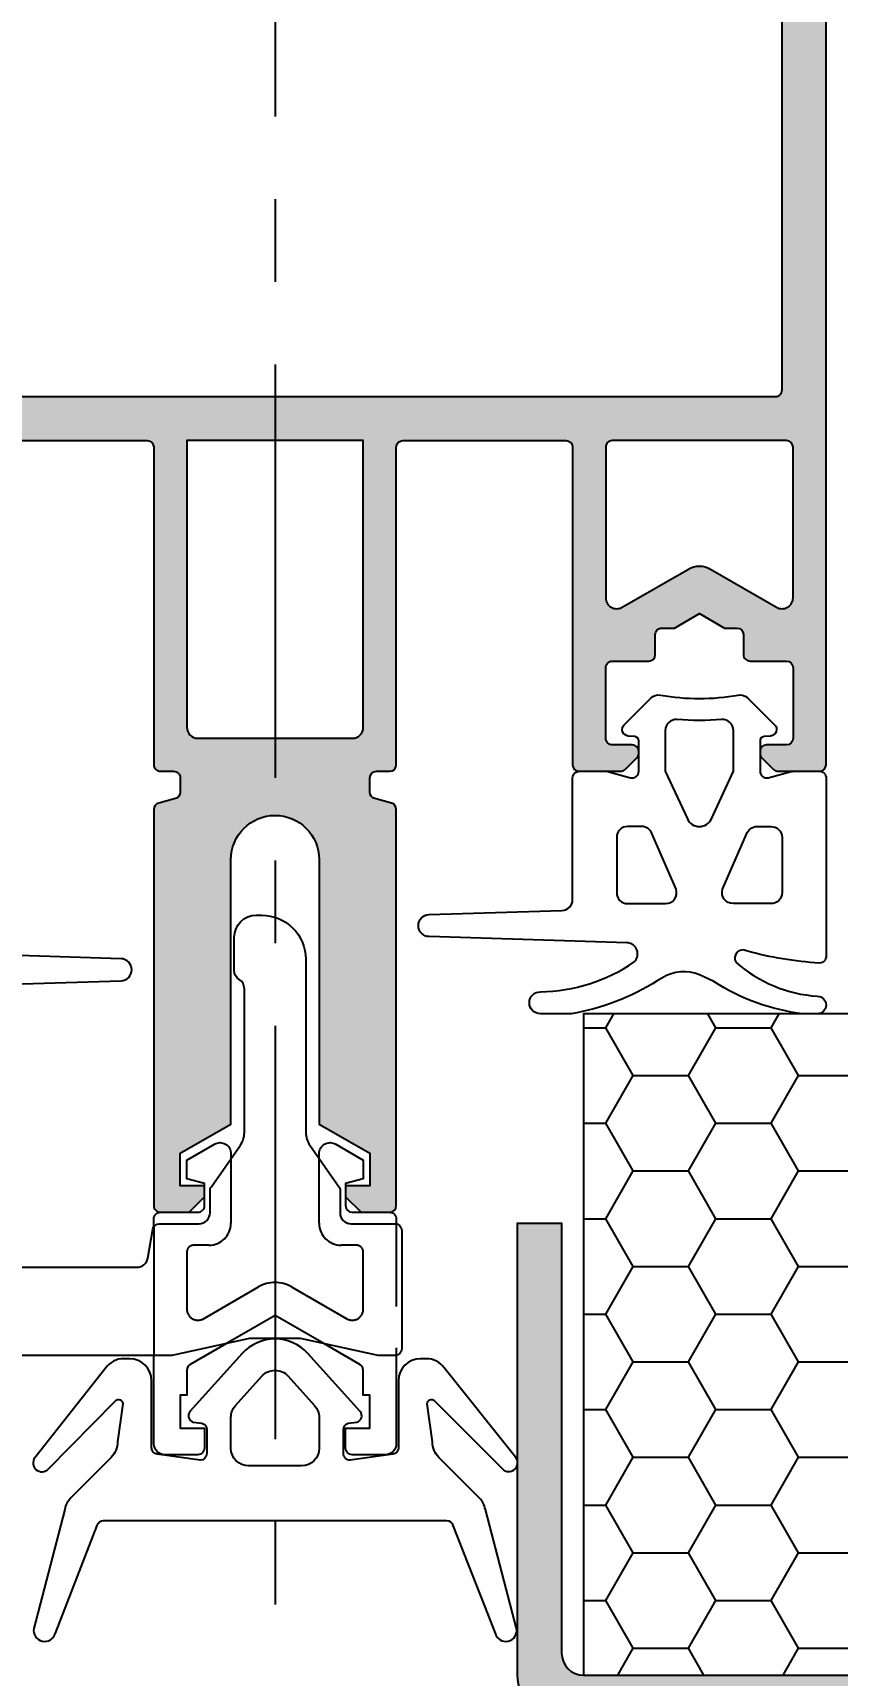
# Model space of a CAD drawing. Extents: x 0 to 1130, y -960 to 577.
# Drawn here: x 302.3 to 320.55, y -136.25 to -99 of the extents above; entities that cross this region are included whole.
import ezdxf

# ---------------------------------------------------------------- set-up
doc = ezdxf.new("R2010")
doc.units = 0
doc.header["$LTSCALE"] = 7.5
doc.header["$MEASUREMENT"] = 0
doc.linetypes.add('CENTER', pattern=[2, 1.25, -0.25, 0.25, -0.25])
doc.linetypes.add('HIDDEN', pattern=[0.375, 0.25, -0.125])
doc.layers.get('0').update_dxf_attribs({"linetype": 'CONTINUOUS'})
doc.layers.get('DEFPOINTS').update_dxf_attribs({"linetype": 'CONTINUOUS'})
for name, color, linetype in [('ACCESSORI', 200, 'CONTINUOUS'), ('ASSI', 1, 'CENTER'), ('FILL', 8, 'CONTINUOUS'), ('FINE', 7, 'CONTINUOUS'), ('GOMMA', 3, 'CONTINUOUS'), ('GROSSA', 4, 'CONTINUOUS'), ('NASC', 7, 'HIDDEN'), ('QUOTE', 254, 'CONTINUOUS')]:
    doc.layers.add(name, color=color, linetype=linetype)
doc.styles.get("Standard").update_dxf_attribs({"font": 'romans.shx'})
doc.dimstyles.new('SCALA_1-2$0', dxfattribs={"dimtxt": 2, "dimasz": 1, "dimexe": 1.5, "dimexo": 1.5, "dimgap": 1, "dimtad": 3, "dimlfac": 2, "dimdsep": 46, "dimtxsty": 'Standard', "dimblk1": 'PUNTO', "dimblk2": 'PUNTO', "dimsah": 1, "dimcen": 0, "dimclrt": 2, "dimaunit": 1, "dimadec": 0, "dimazin": 0, "dimtfac": 0.7, "dimtmove": 0, "dimatfit": 3, "dimldrblk": 'PUNTO', "dimfxl": 1, "dimtolj": 2, "dimarcsym": 0})

# ---------------------------------------------------------------- blocks, each defined once
blk = doc.blocks.new('PUNTO')
blk.add_line((-1, 0), (1, 0))
at = {"const_width": 0.35}
blk.add_lwpolyline([(-0.1750000000000114, 0, 1), (0.1750000000000114, 0, 1)], format="xyb", close=True, dxfattribs=at)
blk = doc.blocks.new('*D79')
at = {"layer": 'DEFPOINTS', "color": 0, "transparency": 16777216}
for p in [(416.2974432438364, -99.37500019412806), (313.2974432438364, -136.2500002707469), (416.2974432438364, -157.2500001941274)]:
    blk.add_point(p, dxfattribs=at)
at = {"layer": 'QUOTE', "color": 0, "lineweight": -2, "transparency": 16777216}
for p, q in [((313.2974432438364, -137.7500002707469), (313.2974432438364, -158.7500001941274)), ((314.2974432438364, -157.2500001941274), (416.2974432438364, -157.2500001941274))]:
    blk.add_line(p, q, dxfattribs=at)
at = {"layer": 'QUOTE', "color": 0, "lineweight": -2, "transparency": 16777216, "rotation": 180}
blk.add_blockref('PUNTO', (313.2974432438364, -157.2500001941274), dxfattribs=at)
at = {"layer": 'QUOTE', "color": 2, "transparency": 16777216, "insert": (365.2974432438364, -155.3500001941274), "char_height": 1.8, "attachment_point": 5}
blk.add_mtext('\\A2;TELAIO ML-60', dxfattribs=at)
blk = doc.blocks.new('_None')
blk = doc.blocks.new('*D80')
at = {"layer": 'DEFPOINTS', "color": 0, "transparency": 16777216}
for p in [(416.2974432438364, -102.3750001941281), (307.7974379462571, -166.2542606269962), (416.2974432438364, -167.2500001941274)]:
    blk.add_point(p, dxfattribs=at)
at = {"layer": 'QUOTE', "color": 0, "lineweight": -2, "transparency": 16777216}
for p, q in [((308.7974379462571, -167.2500001941274), (416.2974432438364, -167.2500001941274)), ((307.7974379462571, -167.7542606269962), (307.7974379462571, -168.7500001941274))]:
    blk.add_line(p, q, dxfattribs=at)
at = {"layer": 'QUOTE', "color": 0, "lineweight": -2, "transparency": 16777216, "rotation": 180}
blk.add_blockref('PUNTO', (307.7974379462571, -167.2500001941274), dxfattribs=at)
at = {"layer": 'QUOTE', "color": 2, "transparency": 16777216, "insert": (362.5474405950467, -165.3500001941274), "char_height": 1.8, "attachment_point": 5}
blk.add_mtext('\\A2;ML', dxfattribs=at)
blk = doc.blocks.new('*D87')
at = {"layer": 'DEFPOINTS', "color": 0, "transparency": 16777216}
for p in [(355.798307553184, -99.25012914015034), (313.2974432438364, -136.2500002707469), (355.798307553184, -147.2499999739426)]:
    blk.add_point(p, dxfattribs=at)
at = {"layer": 'QUOTE', "color": 0, "lineweight": -2, "transparency": 16777216}
for p, q in [((355.798307553184, -100.7501291401503), (355.798307553184, -148.7499999739426)), ((313.2974432438364, -137.7500002707469), (313.2974432438364, -148.7499999739426)), ((314.2974432438364, -147.2499999739426), (354.798307553184, -147.2499999739426))]:
    blk.add_line(p, q, dxfattribs=at)
at = {"layer": 'QUOTE', "color": 0, "lineweight": -2, "transparency": 16777216, "rotation": 180}
blk.add_blockref('PUNTO', (313.2974432438364, -147.2499999739426), dxfattribs=at)
at = {"layer": 'QUOTE', "color": 0, "lineweight": -2, "transparency": 16777216}
blk.add_blockref('PUNTO', (355.798307553184, -147.2499999739426), dxfattribs=at)
at = {"layer": 'QUOTE', "color": 2, "transparency": 16777216, "insert": (334.5478753985102, -145.2499999739426), "char_height": 2, "attachment_point": 5}
blk.add_mtext('\\A2;85', dxfattribs=at)

msp = doc.modelspace()

# ---------------------------------------------------------------- hatches: boundary and pattern name
at = {"layer": 'FILL'}
h = msp.add_hatch(color=256, dxfattribs=at)
edge = h.paths.add_edge_path(flags=16)
edge.add_arc((296.4474432438362, -65.20000027074684), 0.1499999999999773, 89.99999999999457, 180)
edge.add_line((296.2974432438363, -65.20000027074684), (296.2974432438363, -107.1000002707468))
edge.add_arc((296.4474432438362, -107.1000002707469), 0.1499999999999773, 180, 270)
edge.add_line((296.4474432438362, -107.2500002707468), (319.1474432438362, -107.2500002707468))
edge.add_arc((319.1474432438362, -107.1000002707469), 0.1499999999999773, 270, 360)
edge.add_line((319.2974432438361, -107.1000002707469), (319.2974432438363, -65.20000027074695))
edge.add_arc((319.1474432438363, -65.20000027074684), 0.1499999999999773, 0, 90)
edge.add_line((319.1474432438363, -65.05000027074698), (296.4474432438362, -65.05000027074698))
edge = h.paths.add_edge_path()
edge.add_line((300.1474432438363, -115.1500002707469), (299.6974432438362, -115.1500002707468))
edge.add_arc((299.6974432438362, -115.300000270747), 0.1500000000000057, 90.00000000001086, 180.0000000000109)
edge.add_line((299.5474432438363, -115.300000270747), (299.5474432438363, -115.3378682363909))
edge.add_arc((299.6974432438362, -115.3378682363909), 0.1499999999999346, 179.9999999999783, 224.9999999999808)
edge.add_line((299.5913772266582, -115.4439342535688), (299.8535092610142, -115.7060662879247))
edge.add_arc((299.9595752781922, -115.6000002707469), 0.1499999999998967, 224.9999999999847, 269.9999999999891)
edge.add_line((299.9595752781921, -115.7500002707468), (300.8974432438363, -115.7500002707468))
edge.add_arc((300.8974432438363, -115.6000002707469), 0.1499999999999773, 270, 360)
edge.add_line((301.0474432438363, -115.6000002707469), (301.0474432438361, -108.4000002707469))
edge.add_arc((301.1974432438361, -108.4000002707469), 0.1499999999999773, 90, 180, ccw=False)
edge.add_line((301.1974432438361, -108.2500002707468), (304.8974432438363, -108.2500002707468))
edge.add_arc((304.8974432438363, -108.4000002707469), 0.1499999999999773, 0, 90, ccw=False)
edge.add_line((305.0474432438363, -108.4000002707469), (305.0474432438363, -115.6000002707469))
edge.add_arc((305.1974432438362, -115.6000002707469), 0.1499999999999773, 180, 270)
edge.add_line((305.1974432438362, -115.7500002707468), (305.4974432438363, -115.7500002707468))
edge.add_arc((305.4974432438363, -115.9000002707469), 0.1500000000000057, -1.0913936421275139e-11, 89.99999999998909, ccw=False)
edge.add_line((305.6474432438363, -115.9000002707469), (305.6474432438363, -116.2241317070914))
edge.add_arc((305.4974432438363, -116.2241317070914), 0.1500000000000199, -74.99999999999199, 0, ccw=False)
edge.add_line((305.5362661006017, -116.3690205810346), (305.1586203870709, -116.4702104450004))
edge.add_arc((305.1974432438362, -116.6150993189437), 0.1499999999999672, 104.9999999999978, 180)
edge.add_line((305.0474432438363, -116.6150993189437), (305.0474432438363, -125.6000002707469))
edge.add_arc((305.1974432438362, -125.6000002707469), 0.1500000000000057, 179.9999999999891, 269.9999999999891)
edge.add_line((305.1974432438362, -125.7500002707468), (305.8474432438362, -125.7500002707468))
edge.add_line((305.8474432438362, -125.7500002707468), (306.1974432438362, -125.4000002707469))
edge.add_line((306.1974432438362, -125.4000002707469), (306.1974432438362, -125.1500002707469))
edge.add_line((306.1974432438362, -125.1500002707469), (305.6474432438362, -125.1500002707469))
edge.add_line((305.6474432438362, -125.1500002707469), (305.6474432438362, -124.413953080315))
edge.add_line((305.6474432438362, -124.413953080315), (306.7974432438363, -123.7500002707468))
edge.add_line((306.7974432438363, -123.7500002707468), (306.7974432438363, -117.7500002707468))
edge.add_arc((307.7974432438363, -117.7500002707468), 1, 0, 180, ccw=False)
edge.add_line((308.7974432438363, -117.7500002707468), (308.7974432438363, -123.7500002707468))
edge.add_line((308.7974432438363, -123.7500002707468), (309.9474432438362, -124.4139530803149))
edge.add_line((309.9474432438362, -124.413953080315), (309.9474432438362, -125.1500002707469))
edge.add_line((309.9474432438362, -125.1500002707469), (309.3974432438362, -125.1500002707469))
edge.add_line((309.3974432438362, -125.1500002707469), (309.3974432438362, -125.4000002707469))
edge.add_line((309.3974432438362, -125.4000002707469), (309.7474432438362, -125.7500002707468))
edge.add_line((309.7474432438362, -125.7500002707468), (310.3974432438363, -125.7500002707468))
edge.add_arc((310.3974432438363, -125.6000002707468), 0.1499999999999773, 270, 360)
edge.add_line((310.5474432438363, -125.6000002707468), (310.5474432438363, -116.6150993189437))
edge.add_arc((310.3974432438363, -116.6150993189437), 0.1500000000000625, 2.171258662544856e-11, 75.00000000002392)
edge.add_line((310.4362661006015, -116.4702104450005), (310.0586203870708, -116.3690205810349))
edge.add_arc((310.0974432438363, -116.2241317070914), 0.150000000000002, 179.9999999999891, 254.9999999999945, ccw=False)
edge.add_line((309.9474432438362, -116.2241317070914), (309.9474432438362, -116.1500002707469))
edge.add_line((309.9474432438362, -116.1500002707469), (309.9474432438362, -115.9000002707469))
edge.add_arc((310.0974432438363, -115.9000002707469), 0.1500000000000057, 90.00000000001091, 180.0000000000109, ccw=False)
edge.add_line((310.0974432438362, -115.7500002707468), (310.3974432438363, -115.7500002707468))
edge.add_arc((310.3974432438363, -115.6000002707469), 0.1499999999999773, 270.0000000000054, 360)
edge.add_line((310.5474432438363, -115.6000002707469), (310.5474432438363, -108.4000002707469))
edge.add_arc((310.6974432438362, -108.4000002707469), 0.1499999999999773, 90, 180, ccw=False)
edge.add_line((310.6974432438362, -108.2500002707468), (314.3974432438364, -108.2500002707468))
edge.add_arc((314.3974432438364, -108.4000002707469), 0.1499999999999773, 0, 90, ccw=False)
edge.add_line((314.5474432438364, -108.4000002707469), (314.5474432438363, -115.6000002707469))
edge.add_arc((314.6974432438363, -115.6000002707469), 0.1500000000000341, 180.0000000000217, 270.0000000000217)
edge.add_line((314.6974432438363, -115.7500002707468), (315.6353112094804, -115.7500002707468))
edge.add_arc((315.6353112094804, -115.6000002707469), 0.1499999999999204, 270.0000000000109, 315.0000000000077)
edge.add_line((315.7413772266583, -115.7060662879248), (316.0035092610143, -115.443934253569))
edge.add_arc((315.8974432438363, -115.3378682363912), 0.1500000000000072, 315.0000000000422, 360.0000000000434)
edge.add_line((316.0474432438363, -115.3378682363909), (316.0474432438363, -115.300000270747))
edge.add_arc((315.8974432438363, -115.300000270747), 0.1500000000000057, 359.9999999999891, 449.9999999999891)
edge.add_line((315.8974432438363, -115.1500002707469), (315.4474432438363, -115.1500002707469))
edge.add_arc((315.4474432438363, -115.0000002707468), 0.1500000000000341, 180.0000000000217, 270.00000000002166, ccw=False)
edge.add_line((315.2974432438363, -115.000000270747), (315.2974432438363, -113.4000002707471))
edge.add_arc((315.4474432438363, -113.4000002707469), 0.1500000000000625, 89.99999999998909, 179.9999999999891, ccw=False)
edge.add_line((315.4474432438363, -113.250000270747), (316.2724432438363, -113.250000270747))
edge.add_arc((316.2724432438363, -113.1000002707469), 0.1499999999999773, 270, 360)
edge.add_line((316.4224432438363, -113.1000002707469), (316.4224432438363, -112.6500002707469))
edge.add_arc((316.5724432438363, -112.6500002707469), 0.1500000000000625, 89.99999999998909, 179.9999999999891, ccw=False)
edge.add_line((316.5724432438363, -112.500000270747), (316.8554559457284, -112.500000270747))
edge.add_line((316.8554559457284, -112.500000270747), (317.4224432438363, -112.1726500015574))
edge.add_line((317.4224432438363, -112.1726500015573), (317.9894305419441, -112.5000002707468))
edge.add_line((317.9894305419441, -112.5000002707468), (318.2724432438363, -112.5000002707469))
edge.add_arc((318.2724432438363, -112.6500002707469), 0.1499999999999773, 0, 90, ccw=False)
edge.add_line((318.4224432438363, -112.6500002707469), (318.4224432438363, -113.1000002707469))
edge.add_arc((318.5724432438362, -113.1000002707469), 0.1499999999999631, 180, 270.0000000000054)
edge.add_line((318.5724432438362, -113.250000270747), (319.3974432438363, -113.250000270747))
edge.add_arc((319.3974432438363, -113.4000002707469), 0.1500000000000057, -1.0913936421275139e-11, 89.99999999998909, ccw=False)
edge.add_line((319.5474432438363, -113.4000002707469), (319.5474432438363, -115.0000002707469))
edge.add_arc((319.3974432438363, -115.000000270747), 0.1499999999999773, -90, 0, ccw=False)
edge.add_line((319.3974432438363, -115.1500002707469), (318.9474432438362, -115.1500002707469))
edge.add_arc((318.9474432438362, -115.300000270747), 0.1500000000000057, 90.00000000001086, 180.0000000000109)
edge.add_line((318.7974432438363, -115.300000270747), (318.7974432438363, -115.3378682363909))
edge.add_arc((318.9474432438362, -115.3378682363909), 0.1499999999999915, 180.0000000000217, 225.0000000000269)
edge.add_line((318.8413772266583, -115.4439342535688), (319.1035092610143, -115.7060662879248))
edge.add_arc((319.2095752781922, -115.6000002707469), 0.1499999999999168, 224.9999999999923, 269.9999999999891)
edge.add_line((319.2095752781922, -115.750000270747), (320.1474432438362, -115.750000270747))
edge.add_arc((320.1474432438363, -115.6000002707469), 0.1500000000000625, 269.9999999999891, 359.9999999999891)
edge.add_line((320.2974432438363, -115.6000002707469), (320.2974432438363, -63.75000027074702))
edge.add_arc((319.7974432438363, -63.75000027074702), 0.5, 0, 90)
edge.add_line((319.7974432438363, -63.25000027074702), (295.7974432438363, -63.25000027074702))
edge.add_arc((295.7974432438363, -63.7500002707468), 0.5, 90, 180)
edge.add_line((295.2974432438363, -63.7500002707468), (295.2974432438363, -115.6000002707468))
edge.add_arc((295.4474432438362, -115.6000002707469), 0.1499999999999773, 180, 270)
edge.add_line((295.4474432438362, -115.7500002707468), (296.3853112094803, -115.7500002707468))
edge.add_arc((296.3853112094803, -115.6000002707469), 0.1499999999999204, 270.0000000000163, 315.0000000000115)
edge.add_line((296.4913772266582, -115.7060662879248), (296.7535092610142, -115.443934253569))
edge.add_arc((296.6474432438363, -115.3378682363909), 0.1500000000000474, 314.9999999999808, 359.9999999999891)
edge.add_line((296.7974432438363, -115.3378682363909), (296.7974432438363, -115.300000270747))
edge.add_arc((296.6474432438363, -115.300000270747), 0.1499999999999773, 0, 90)
edge.add_line((296.6474432438363, -115.1500002707469), (296.1974432438362, -115.1500002707468))
edge.add_arc((296.1974432438362, -115.000000270747), 0.1499999999999773, 180, 270, ccw=False)
edge.add_line((296.0474432438363, -115.000000270747), (296.0474432438363, -113.4000002707471))
edge.add_arc((296.1974432438362, -113.4000002707469), 0.1500000000000057, 90.00000000001091, 180.0000000000109, ccw=False)
edge.add_line((296.1974432438362, -113.250000270747), (297.0224432438363, -113.250000270747))
edge.add_arc((297.0224432438363, -113.1000002707469), 0.1499999999999204, 270.0000000000163, 360.0000000000217)
edge.add_line((297.1724432438361, -113.1000002707469), (297.1724432438361, -112.6500002707469))
edge.add_arc((297.3224432438362, -112.6500002707469), 0.1500000000000341, 89.99999999997829, 179.9999999999783, ccw=False)
edge.add_line((297.3224432438362, -112.500000270747), (297.6054559457284, -112.500000270747))
edge.add_line((297.6054559457284, -112.5000002707468), (298.1724432438361, -112.1726500015571))
edge.add_line((298.1724432438361, -112.1726500015573), (298.739430541944, -112.5000002707469))
edge.add_line((298.739430541944, -112.500000270747), (299.0224432438362, -112.500000270747))
edge.add_arc((299.0224432438362, -112.6500002707469), 0.1500000000000057, -1.0913936421275139e-11, 89.99999999998909, ccw=False)
edge.add_line((299.1724432438361, -112.6500002707469), (299.1724432438361, -113.1000002707468))
edge.add_arc((299.3224432438362, -113.1000002707469), 0.1500000000000341, 180.0000000000217, 270.0000000000217)
edge.add_line((299.3224432438362, -113.250000270747), (300.1474432438363, -113.250000270747))
edge.add_arc((300.1474432438363, -113.4000002707469), 0.1500000000000057, -1.0913936421275139e-11, 89.99999999998909, ccw=False)
edge.add_line((300.2974432438363, -113.4000002707469), (300.2974432438363, -115.0000002707469))
edge.add_arc((300.1474432438363, -115.000000270747), 0.1500000000000057, -89.99999999998909, 1.0913936421275139e-11, ccw=False)
edge = h.paths.add_edge_path(flags=16)
edge.add_line((296.0474432438363, -111.811806082688), (296.0474432438363, -108.4000002707468))
edge.add_arc((296.1974432438362, -108.4000002707469), 0.1499999999999773, 90, 180, ccw=False)
edge.add_line((296.1974432438362, -108.2500002707468), (300.1474432438362, -108.2500002707468))
edge.add_arc((300.1474432438362, -108.4000002707469), 0.1499999999999773, 0, 90, ccw=False)
edge.add_line((300.2974432438361, -108.4000002707469), (300.2974432438363, -111.8118060839395))
edge.add_arc((300.0474432438363, -111.8118060839395), 0.2500000000000142, -120.00000010755087, 0, ccw=False)
edge.add_line((299.9224432434298, -112.0283124346508), (298.4224432492548, -111.1622870304753))
edge.add_arc((298.1724432492548, -111.5952997323677), 0.4999999999999918, 59.99999999999946, 120.0000000000006)
edge.add_line((297.9224432492548, -111.1622870304755), (296.4224432434298, -112.0283124338689))
edge.add_arc((296.2974432438363, -111.811806082688), 0.2499999999999757, 180, 299.9999998924501, ccw=False)
edge = h.paths.add_edge_path(flags=16)
edge.add_line((309.7974432438363, -114.7500002707468), (309.7974432438363, -108.2500002707468))
edge.add_line((309.7974432438363, -108.2500002707468), (305.7974432438363, -108.2500002707468))
edge.add_line((305.7974432438363, -108.2500002707468), (305.7974432438363, -114.7500002707469))
edge.add_arc((306.0474432438363, -114.750000270747), 0.25, 180, 270)
edge.add_line((306.0474432438363, -115.000000270747), (309.5474432438363, -115.000000270747))
edge.add_arc((309.5474432438363, -114.7500002707468), 0.25, 270, 360)
edge = h.paths.add_edge_path(flags=16)
edge.add_arc((317.4224432384177, -111.5952997323677), 0.4999999999999918, 59.99999999999949, 120.0000000000006, ccw=False)
edge.add_line((317.6724432384177, -111.1622870304755), (319.1724432442427, -112.0283124338689))
edge.add_arc((319.2974432438364, -111.811806082688), 0.2499999999999828, 240.0000001075471, 360)
edge.add_line((319.5474432438363, -111.811806082688), (319.5474432438363, -108.4000002707468))
edge.add_arc((319.3974432438363, -108.4000002707469), 0.1500000000000057, 359.9999999999891, 449.9999999999891)
edge.add_line((319.3974432438363, -108.2500002707468), (315.4474432438363, -108.2500002707469))
edge.add_arc((315.4474432438363, -108.4000002707469), 0.1499999999999773, 90, 180)
edge.add_line((315.2974432438364, -108.4000002707469), (315.2974432438363, -111.8118060839395))
edge.add_arc((315.5474432438364, -111.8118060839395), 0.2500000000000142, 180, 300.000000107551)
edge.add_line((315.6724432442427, -112.0283124346508), (317.1724432384177, -111.1622870304753))
h = msp.add_hatch(color=256, dxfattribs=at)
edge = h.paths.add_edge_path()
edge.add_arc((314.2974432438364, -136.2500002707469), 1, 180, 270, ccw=False)
edge.add_line((313.2974432438364, -136.2500002707469), (313.2974432438364, -126.0000002707469))
edge.add_line((313.2974432438364, -126.0000002707469), (314.2974432438364, -126.0000002707469))
edge.add_line((314.2974432438364, -126.0000002707469), (314.2974432438364, -135.7500002707469))
edge.add_arc((314.7974432438364, -135.7500002707469), 0.5, 180, 270)
edge.add_line((314.7974432438364, -136.2500002707469), (332.2974432438364, -136.2500002707467))
edge.add_arc((332.2974432438364, -135.7500002707467), 0.5, 270, 360)
edge.add_line((332.7974432438364, -135.7500002707467), (332.7974432438364, -100.5001291401503))
edge.add_line((332.7974432438364, -100.5001291401503), (333.7974432438364, -100.5001291401503))
edge.add_line((333.7974432438364, -100.5001291401503), (333.7974432438364, -136.2500002707467))
edge.add_arc((332.7974432438364, -136.2500002707467), 1, -90, 0, ccw=False)
edge.add_line((332.7974432438364, -137.2500002707467), (314.2974432438364, -137.2500002707469))
at = {"layer": 'QUOTE'}
h = msp.add_hatch(dxfattribs=at)
h.set_pattern_fill('HONEY', color=137, scale=10, style=0)
h.set_pattern_definition([(0, (235.2972616716088, -327.2490040408611), (1.875, 1.08253175), [1.25, -2.5]), (120, (235.2972616716088, -327.2490040408611), (-1.874999995903225, 1.082531757095823), [1.249999999999994, -2.499999999999987]), (59.99999999999999, (235.2972616716088, -327.2490040408611), (4.096775418904741e-09, 2.165063507095823), [-2.5, 1.25])])
h.paths.add_polyline_path([(314.7974481175261, -121.2500002707467), (314.7974481175261, -136.2500002707467), (332.2974481175261, -136.2500002707467), (332.2974481175261, -121.2500002707467)])

# ---------------------------------------------------------------- linework, layer by layer
at = {"layer": 'ACCESSORI'}
msp.add_lwpolyline([(301.8624918228649, -126.9999999739427), (304.6635454425924, -126.9999999739427, 0.3639702342661961), (304.9097473808454, -126.7934120183593), (305.0255870255611, -126.1364527472927, -0.3639702342662024), (305.1733081885128, -126.0124999739426), (306.0724432438363, -126.0124999739426, 0.4142135623731117), (306.3224432438362, -125.7624999739428), (306.3224432438362, -125.2518644824313, -0.1539147210598349), (306.3450492383001, -125.1801674278875), (307.0103885402543, -124.2299644299944, 0.1539147210598359), (307.1008125181098, -123.9431762118188), (307.1008125181098, -120.6822817611146, 0.2544045907872612), (306.9866278809731, -120.4723908675287, -0.2544045907872536), (306.8724432438362, -120.2624999739426), (306.8724432438362, -119.5124999739428, -0.414213562373095), (307.3724432438362, -119.0124999739428), (307.4940739695625, -119.0124999739428, -0.4142135623731034), (308.4940739695625, -120.0124999739428), (308.4940739695625, -123.9431762118188, 0.1539147210598356), (308.5844979474181, -124.2299644299942), (309.2498372493724, -125.1801674278875, -0.1539147210598366), (309.2724432438362, -125.2518644824313), (309.2724432438362, -125.7624999739428, 0.414213562373095), (309.5224432438362, -126.0124999739428), (310.5224432438363, -126.0124999739426, -0.414213562373095), (310.6724432438363, -126.1624999739427), (310.6724432438363, -128.8499999739427, -0.414213562373095), (310.5224432438363, -128.9999999739427), (310.1356375196277, -128.9999999739427), (308.3742393846431, -128.6158341854737), (307.2206471030293, -128.6158341854737), (305.4592489680448, -128.9999999739427), (298.8624918228649, -128.9999999739427, -0.414213562373095)], format="xyb", dxfattribs=at)
at = {"layer": 'ASSI'}
msp.add_line((307.7974432438364, -61.52435653380076), (307.7974432438364, -152.9756440076929), dxfattribs=at)
at = {"layer": 'FINE'}
msp.add_line((305.0474432438361, -126.0809033091732), (305.0474432438364, -128.9999999739427), dxfattribs=at)
msp.add_lwpolyline([(332.2974481175261, -121.2500002707467), (314.7974481175261, -121.2500002707467), (314.7974481175261, -136.2500002707467), (332.2974481175261, -136.2500002707467)], close=True, dxfattribs=at)
at = {"layer": 'GOMMA'}
for points in [[(316.3199416273301, -114.089052318014, -0.2454199115108711), (316.5408004613263, -114.0197461714715, 0.0888604381802806), (318.3040860093084, -114.0197461714715, -0.2454199115108711), (318.5249448433046, -114.089052318014), (319.1290909244309, -114.6931983991403, -0.6370702608073499), (319.0360982686651, -114.9486936210321), (318.8887276695616, -114.9615868777908, 0.3888787318530058), (318.7974432438364, -115.0612063475999), (318.7974432438365, -115.7500002707468, 0.4931454260312268), (318.9862661006018, -115.8948891446903), (319.5079237574828, -115.7551113968034, -0.06554346281524841), (319.5467466142481, -115.7500002707468), (320.1474432438364, -115.7500002707468, -0.4142135623731504), (320.2974432438364, -115.9000002707469), (320.2974432438364, -119.9476146417451, -0.4142135623731505), (320.1474432438364, -120.0976146417452, -0.05312709888512125), (318.4928598169713, -119.8238054895285, 0.7904883406482491), (318.2551494580163, -120.0831744625611, 0.1649688112626643), (320.0974432438369, -120.8500002707469, -0.999999999998863), (320.0974432438364, -121.2500002707468), (319.7762061937572, -121.2500002707468, -0.115479996475123), (317.7531147242415, -120.5172555887877), (317.5246530400422, -120.4076724155934, 0.2218381007067161), (316.6794280851723, -120.3783878982542), (316.4683671157708, -120.5031678104535, -0.09656514896942643), (314.515343185706, -121.2500002707468), (313.8161270980299, -121.2500002707468, -0.9999999999995451), (313.8161270980299, -120.7500002707468, 0.1490676202251928), (315.9399331809383, -120.0738412884289, 0.6756558563554195), (315.7801387230688, -119.6383455860671), (311.2897636417274, -119.499882290331, -0.9697392325155803), (311.2897636417274, -119.0001182511628), (314.3051228459456, -118.9074474822021, 0.4052432957209685), (314.5474432438364, -118.6575654626181), (314.5474432438364, -115.9000002707469, -0.4142135623730951), (314.6974432438365, -115.7500002707468), (315.317887748063, -115.7500002707468), (315.858620387071, -115.8948891446903, 0.4931454260312618), (316.0474432438364, -115.7500002707468), (316.0474432438364, -115.0612063475999, 0.3888787318528504), (315.9561588181112, -114.9615868777908), (315.8087882033403, -114.9486936196613, -0.6370702608072794), (315.7157955475745, -114.6931983977697)], [(317.9248213074723, -114.5753130865207, -0.04533686841581842), (316.9200651802007, -114.5753130865207, 0.4410091218320485), (316.6474432438365, -114.8242874787684), (316.6474432438365, -115.7500002707468), (317.1505508992063, -116.8289181377179, 0.6370702608074954), (317.6943355714284, -116.8289181377179), (318.1974432438362, -115.7500002707468), (318.1974432438365, -114.8242874787684, 0.4410091218321674)], [(316.115308768973, -117.0000002707468), (315.7974432438364, -117.0000002707468, 0.4142135623730941), (315.5474432438364, -117.2500002707468), (315.5474432438364, -118.5000002707468, 0.4142135623731153), (315.7974432438364, -118.7500002707468), (316.656697657862, -118.7500002707468, 0.5050829045456721), (316.8955298361453, -118.4261139349571), (316.3541409472564, -117.1761139349571, 0.3288304544284983)], [(318.7295777186997, -117.0000002707468), (319.0474432438363, -117.0000002707468, -0.4142135623730941), (319.2974432438363, -117.2500002707468), (319.2974432438363, -118.5000002707468, -0.4142135623731153), (319.0474432438363, -118.7500002707468), (318.1881888298108, -118.7500002707468, -0.5050829045456721), (317.9493566515273, -118.4261139349571), (318.4907455404162, -117.1761139349571, -0.3288304544284983)], [(309.6515258334989, -130.5105331263169, 0.5496377061973035), (309.7273071543153, -130.2688667628381), (308.5397125547097, -128.9533723254011, 0.4444455801730053), (307.0551739301579, -128.9533723190917), (305.8675792918768, -130.2688667628381, 0.5496377061973035), (305.9433606126934, -130.5105331263169), (306.1362660798613, -130.5354270712171, -0.3394542588633843), (306.2474432230961, -130.6803159451605), (306.2474432230961, -131.2249999858299, -0.414213562373095), (306.097443223096, -131.37499998583), (305.1268079674048, -131.2401895336507, -0.374346454483851), (304.9974432230961, -131.0916156926739), (304.9974432230961, -129.5722812531939, 0.4142135623730901), (304.4974432230961, -129.0722812531939), (304.3643090777897, -129.0722812531939, 0.2419108706047427), (303.9577747454734, -129.281197353522), (302.3487362598993, -131.3176254736829, 0.9420877510184191), (302.6547301402212, -131.5741399237243), (304.1732871169397, -130.0320318317931, -0.6884325576712874), (304.3478104668919, -130.0987121910596), (304.2254190325878, -130.9607588029836, -0.1989123673796672), (304.078972423181, -131.3143121935769), (303.1653125303509, -132.2279720864069, 0.1515524981325949), (303.0272847130479, -132.4901585462029), (302.326128032039, -135.1889278938504, 0.9655649099171906), (302.8139077007045, -135.297391073785), (303.761242066136, -132.8572160286911, -0.3416760196096879), (303.9064355049663, -132.7448838574127), (311.6884509412257, -132.7448838574127, -0.3416760196096935), (311.8336443800562, -132.8572160286911), (312.7894104901072, -135.297391073785, 0.9655649099141939), (313.2771901587727, -135.1889278938504), (312.5676017331441, -132.4901585462029, 0.1515524981325952), (312.4295739158413, -132.2279720864069), (311.5159140230112, -131.3143121935769, -0.1989123673796671), (311.3694674136044, -130.9607588029836), (311.2470759793002, -130.0987121910596, -0.6884325576712874), (311.4215993292524, -130.0320318317931), (312.954488380809, -131.5723315779841, 0.9420877510184189), (313.260482261131, -131.3158171279428), (311.6371117007187, -129.281197353522, 0.2419108706047426), (311.2305773684025, -129.0722812531939), (311.0974432230961, -129.0722812531939, 0.4142135623730908), (310.5974432230961, -129.5722812531939), (310.5974432230961, -131.0916156926739, -0.374346454483851), (310.4680784787873, -131.2401895336507), (309.4974432230961, -131.37499998583, -0.414213562373095), (309.3474432230961, -131.2249999858299), (309.3474432230961, -130.6803159451605, -0.3394542588633844), (309.4586203663307, -130.5354270712171)], [(308.0943509646622, -129.4673566472934), (308.6943509496848, -130.1319745581507, -0.1856771632734686), (308.7974432230963, -130.4000152302361), (308.7974432230963, -131.1051801265484, -0.414213562373095), (308.3974432230962, -131.5051801265483), (307.1974432230961, -131.5051801265483, -0.414213562373095), (306.7974432230963, -131.1051801265484), (306.7974432230963, -130.4000152464504, -0.1856771666787765), (306.900535500037, -130.1319745704554), (307.5005355148414, -129.4673566431924, -0.444445580173003)]]:
    msp.add_lwpolyline(points, format="xyb", close=True, dxfattribs=at)
for points in [[(299.8150694274897, -120.6383452892626), (304.3054445088312, -120.4998819935265, 0.9697392325155803), (304.3054445088312, -120.0001179543583), (301.2900853046131, -119.9074471853976, -0.4052432957209685)], [(305.0474432438363, -126.080903309173), (305.0474432438363, -125.9000000386607, -0.4142135623734835), (305.1974432438363, -125.7500000386606), (306.0474432438363, -125.7500000386605, 0.4142135623730951), (306.1974432438363, -125.6000000386605), (306.1974432438363, -125.1000000386605), (305.7974432438363, -124.992820361688), (305.7974432438363, -124.5660254424449), (306.4224432438363, -124.2051815242014, -0.5773502691893381), (306.7974432438363, -124.4216878751477), (306.7974432438363, -124.534081830619)], [(308.7974432438363, -124.534081830619), (308.7974432438363, -124.4216878751477, -0.5773502691890565), (309.1724432438363, -124.2051815242014), (309.7974432438363, -124.5660254424449), (309.7974432438363, -124.992820361688), (309.3974432438363, -125.1000000386605), (309.3974432438363, -125.6000000386605, 0.4142135623730951), (309.5474432438363, -125.7500000386605), (310.3974432438363, -125.7500000386606, -0.414213562373206), (310.5474432438363, -125.9000000386604), (310.5474432438363, -126.0145979793651)], [(306.6936672616486, -128.7307699414794), (305.8724432438363, -129.2049038492282, 0.26794919243113), (305.7974432438363, -129.3348076597958), (305.7974432438364, -129.9000000386604), (305.6474432438363, -129.9000000386604), (305.6474432438363, -130.6500000386604), (306.1974432438362, -130.6500000386604), (306.1974432438363, -131.1000000386605, -0.4142135623730951), (306.0474432438363, -131.2500000386605), (305.2974432438363, -131.2500000386605, -0.4142135623730951), (305.0474432438363, -131.0000000386605), (305.0474432438363, -128.9999999739427)], [(310.5474432438363, -128.9979019685202), (310.5474432438363, -131.0000000386605, -0.4142135623730951), (310.2974432438363, -131.2500000386605), (309.5474432438364, -131.2500000386605, -0.4142135623730951), (309.3974432438363, -131.1000000386605), (309.3974432438363, -130.6500000386604), (309.9474432438363, -130.6500000386604), (309.9474432438363, -129.9000000386604), (309.7974432438363, -129.9000000386604), (309.7974432438363, -129.3348076597958, 0.2679491924311301), (309.7224432438363, -129.204903849228), (308.9012192260244, -128.7307699414794)]]:
    msp.add_lwpolyline(points, format="xyb", dxfattribs=at)
at = {"layer": 'GROSSA'}
for points in [[(301.1974432438361, -108.2500002707468), (304.8974432438363, -108.2500002707468, -0.414213562373095), (305.0474432438363, -108.4000002707469), (305.0474432438363, -115.6000002707469, 0.414213562373095), (305.1974432438362, -115.7500002707468), (305.4974432438363, -115.7500002707468, -0.4142135623730951), (305.6474432438363, -115.9000002707469), (305.6474432438363, -116.2241317070914, -0.339454258863356), (305.5362661006017, -116.3690205810346), (305.1586203870709, -116.4702104450005, 0.3394542588633598), (305.0474432438363, -116.6150993189437), (305.0474432438363, -125.6000002707468, 0.4142135623731177), (305.1974432438362, -125.7500002707468), (305.8474432438362, -125.7500002707468), (306.1974432438362, -125.4000002707469), (306.1974432438362, -125.1500002707469), (305.6474432438362, -125.1500002707469), (305.6474432438362, -124.413953080315), (306.7974432438363, -123.7500002707468), (306.7974432438363, -117.7500002707468, -0.9999999999999999), (308.7974432438363, -117.7500002707468), (308.7974432438363, -123.7500002707468), (309.9474432438362, -124.413953080315), (309.9474432438362, -125.1500002707469), (309.3974432438362, -125.1500002707469), (309.3974432438362, -125.4000002707469), (309.7474432438362, -125.7500002707468), (310.3974432438363, -125.7500002707468, 0.4142135623731159), (310.5474432438363, -125.6000002707468), (310.5474432438363, -116.6150993189437, 0.3394542588633856), (310.4362661006015, -116.4702104450005), (310.0586203870708, -116.3690205810346, -0.3394542588634019), (309.9474432438362, -116.2241317070914), (309.9474432438362, -116.1500002707469), (309.9474432438362, -115.9000002707469, -0.414213562373095), (310.0974432438362, -115.7500002707468), (310.3974432438363, -115.7500002707468, 0.4142135623730396), (310.5474432438363, -115.6000002707469), (310.5474432438363, -108.4000002707469, -0.414213562373095), (310.6974432438362, -108.2500002707468), (314.3974432438364, -108.2500002707468, -0.414213562373095), (314.5474432438364, -108.4000002707469), (314.5474432438363, -115.6000002707469, 0.414213562373095), (314.6974432438363, -115.7500002707468), (315.6353112094804, -115.7500002707468, 0.198912367379658), (315.7413772266583, -115.7060662879248), (316.0035092610143, -115.4439342535691, 0.198912367379658), (316.0474432438363, -115.3378682363909), (316.0474432438363, -115.300000270747, 0.414213562373095), (315.8974432438363, -115.1500002707469), (315.4474432438363, -115.1500002707469, -0.414213562373095), (315.2974432438363, -115.000000270747), (315.2974432438363, -113.4000002707469, -0.414213562373095), (315.4474432438363, -113.250000270747), (316.2724432438363, -113.250000270747, 0.414213562373095), (316.4224432438363, -113.1000002707469), (316.4224432438363, -112.6500002707469, -0.414213562373095), (316.5724432438363, -112.500000270747), (316.8554559457284, -112.500000270747), (317.4224432438363, -112.1726500015573), (317.9894305419441, -112.5000002707468), (318.2724432438363, -112.500000270747, -0.414213562373079), (318.4224432438363, -112.6500002707469), (318.4224432438363, -113.1000002707469, 0.4142135623731228), (318.5724432438362, -113.250000270747), (319.3974432438363, -113.250000270747, -0.4142135623730951), (319.5474432438363, -113.4000002707469), (319.5474432438363, -115.000000270747, -0.4142135623730673), (319.3974432438363, -115.1500002707469), (318.9474432438362, -115.1500002707469, 0.4142135623730674), (318.7974432438363, -115.300000270747), (318.7974432438363, -115.3378682363909, 0.1989123673796754), (318.8413772266583, -115.4439342535688), (319.1035092610143, -115.7060662879248, 0.1989123673796406), (319.2095752781922, -115.750000270747), (320.1474432438362, -115.750000270747, 0.4142135623730913), (320.2974432438363, -115.6000002707469), (320.2974432438363, -63.75000027074702, 0.4142135623731034)], [(301.1974432438362, -108.2500002707468), (304.8974432438364, -108.2500002707468, -0.414213562373095), (305.0474432438364, -108.4000002707469), (305.0474432438363, -115.6000002707469, 0.414213562373095), (305.1974432438363, -115.7500002707468), (305.4974432438363, -115.7500002707468, -0.4142135623730951), (305.6474432438363, -115.9000002707469), (305.6474432438363, -116.2241317070914, -0.339454258863356), (305.5362661006017, -116.3690205810346), (305.158620387071, -116.4702104450005, 0.3394542588633598), (305.0474432438364, -116.6150993189437), (305.0474432438363, -125.6000002707468, 0.4142135623731177), (305.1974432438362, -125.7500002707468), (305.8474432438363, -125.7500002707468), (306.1974432438362, -125.4000002707469), (306.1974432438362, -125.1500002707469), (305.6474432438363, -125.1500002707469), (305.6474432438363, -124.413953080315), (306.7974432438363, -123.7500002707468), (306.7974432438363, -117.7500002707468, -0.9999999999999999), (308.7974432438363, -117.7500002707468), (308.7974432438363, -123.7500002707468), (309.9474432438362, -124.413953080315), (309.9474432438362, -125.1500002707469), (309.3974432438363, -125.1500002707469), (309.3974432438363, -125.4000002707469), (309.7474432438362, -125.7500002707468), (310.3974432438363, -125.7500002707468, 0.4142135623731159), (310.5474432438363, -125.6000002707468), (310.5474432438363, -116.6150993189437, 0.3394542588633856), (310.4362661006016, -116.4702104450005), (310.058620387071, -116.3690205810346, -0.3394542588634019), (309.9474432438363, -116.2241317070914), (309.9474432438362, -116.1500002707469), (309.9474432438362, -115.9000002707469, -0.414213562373095), (310.0974432438363, -115.7500002707468), (310.3974432438363, -115.7500002707468, 0.4142135623730396), (310.5474432438363, -115.6000002707469), (310.5474432438363, -108.4000002707469, -0.414213562373095), (310.6974432438362, -108.2500002707468), (314.3974432438364, -108.2500002707468, -0.414213562373095), (314.5474432438364, -108.4000002707469), (314.5474432438364, -115.6000002707469, 0.414213562373095), (314.6974432438363, -115.7500002707468), (315.6353112094804, -115.7500002707468, 0.198912367379658), (315.7413772266584, -115.7060662879248), (316.0035092610143, -115.4439342535688, 0.198912367379658), (316.0474432438364, -115.3378682363909), (316.0474432438364, -115.300000270747, 0.414213562373095), (315.8974432438363, -115.1500002707469), (315.4474432438363, -115.1500002707469, -0.414213562373095), (315.2974432438364, -115.0000002707468), (315.2974432438364, -113.4000002707469, -0.414213562373095), (315.4474432438363, -113.250000270747), (316.2724432438363, -113.250000270747, 0.414213562373095), (316.4224432438364, -113.1000002707469), (316.4224432438364, -112.6500002707469, -0.414213562373095), (316.5724432438363, -112.5000002707468), (316.8554559457285, -112.5000002707468), (317.4224432438364, -112.1726500015573), (317.9894305419441, -112.5000002707468), (318.2724432438363, -112.5000002707468, -0.414213562373079), (318.4224432438364, -112.6500002707469), (318.4224432438364, -113.1000002707469, 0.4142135623731228), (318.5724432438363, -113.2500002707468), (319.3974432438363, -113.2500002707468, -0.4142135623730951), (319.5474432438364, -113.4000002707469), (319.5474432438364, -115.0000002707468, -0.4142135623730673), (319.3974432438363, -115.1500002707469), (318.9474432438363, -115.1500002707469, 0.4142135623730674), (318.7974432438364, -115.300000270747), (318.7974432438363, -115.3378682363909, 0.1989123673796754), (318.8413772266583, -115.4439342535688), (319.1035092610143, -115.7060662879248, 0.1989123673796406), (319.2095752781922, -115.7500002707468), (320.1474432438363, -115.7500002707468, 0.4142135623730913), (320.2974432438363, -115.6000002707469), (320.2974432438364, -63.7500002707468, 0.4142135623731034)]]:
    msp.add_lwpolyline(points, format="xyb", dxfattribs=at)
for points in [[(296.4474432438362, -65.05000027074698, 0.4142135623731228), (296.2974432438363, -65.20000027074684), (296.2974432438363, -107.1000002707469, 0.414213562373095), (296.4474432438362, -107.2500002707468), (319.1474432438362, -107.2500002707468, 0.414213562373095), (319.2974432438361, -107.1000002707469), (319.2974432438363, -65.20000027074684, 0.4142135623730951), (319.1474432438363, -65.05000027074698)], [(314.2974432438364, -137.2500002707469, -0.414213562373095), (313.2974432438364, -136.2500002707469), (313.2974432438364, -126.0000002707469), (314.2974432438364, -126.0000002707469), (314.2974432438364, -135.7500002707469, 0.414213562373095), (314.7974432438364, -136.2500002707469), (332.2974432438364, -136.2500002707467, 0.414213562373095), (332.7974432438364, -135.7500002707467), (332.7974432438364, -100.5001291401503), (333.7974432438364, -100.5001291401503), (333.7974432438364, -136.2500002707467, -0.414213562373095), (332.7974432438364, -137.2500002707467)], [(309.7974432438363, -114.7500002707468), (309.7974432438363, -108.2500002707468), (305.7974432438363, -108.2500002707468), (305.7974432438363, -114.750000270747, 0.4142135623731013), (306.0474432438363, -115.000000270747), (309.5474432438363, -115.0000002707468, 0.4142135623730923)], [(317.1724432384177, -111.1622870304755, -0.2679491924311186), (317.6724432384177, -111.1622870304755), (319.1724432442427, -112.0283124338689, 0.577350268563942), (319.5474432438363, -111.811806082688), (319.5474432438363, -108.4000002707469, 0.414213562373095), (319.3974432438363, -108.2500002707468), (315.4474432438363, -108.250000270747, 0.414213562373095), (315.2974432438364, -108.4000002707469), (315.2974432438363, -111.8118060839395, 0.5773502698153157), (315.6724432442427, -112.0283124346508)]]:
    msp.add_lwpolyline(points, format="xyb", close=True, dxfattribs=at)
at = {"layer": 'NASC', "linetype": 'HIDDEN'}
msp.add_lwpolyline([(306.7974432438363, -124.534081830619), (306.7974432438363, -126.0000000386606, -0.4142135623730951), (306.2974432438363, -126.5000000386606), (305.9474432438363, -126.5000000386606, 0.4142135623730951), (305.7974432438363, -126.6500000386604), (305.7974432438363, -127.9491670137406, 0.5773502691896287), (306.1724432438363, -128.1656733646869), (307.4224432438363, -127.4439855281998, -0.2679491924311185), (308.1724432438363, -127.4439855281998), (309.4224432438363, -128.1656733646868, 0.5773502691896192), (309.7974432438363, -127.9491670137406), (309.7974432438363, -126.6500000386604, 0.4142135623730951), (309.6474432438363, -126.5000000386606), (309.2974432438363, -126.5000000386606, -0.4142135623730783), (308.7974432438363, -126.0000000386606), (308.7974432438363, -124.534081830619)], format="xyb", dxfattribs=at)
for points in [[(310.5474432438363, -126.0145979793651), (310.5474432438363, -128.9979019685202)], [(308.9012192260244, -128.7307699414794), (307.7974432438363, -128.0935045810381), (306.6936672616486, -128.7307699414794)]]:
    msp.add_lwpolyline(points, dxfattribs=at)

# ---------------------------------------------------------------- dimensions: what is measured, and where the dimension line sits
at = {"layer": 'QUOTE'}
dim = msp.add_linear_dim(base=(355.798307553184, -147.2499999739426), p1=(313.2974432438364, -136.2500002707469), p2=(355.798307553184, -99.25012914015034), dimstyle='SCALA_1-2$0', dxfattribs=at)
dim.commit()
dim.dimension.update_dxf_attribs({"geometry": '*D87', "text_midpoint": (334.5478753985102, -145.2499999739426)})
for base, p1, p2, text, picture, middle in [((416.2974432438364, -157.2500001941274), (313.2974432438364, -136.2500002707469), (416.2974432438364, -99.37500019412806), 'TELAIO ML-60', '*D79', (365.2974432438364, -155.3500001941274)), ((416.2974432438364, -167.2500001941274), (307.7974379462571, -166.2542606269962), (416.2974432438364, -102.3750001941281), 'ML', '*D80', (362.5474405950467, -165.3500001941274))]:
    dim = msp.add_linear_dim(base=base, p1=p1, p2=p2, text=text, dimstyle='SCALA_1-2$0', override={"dimtxt": 1.8, "dimblk2": 'None', "dimse2": 1}, dxfattribs=at)
    dim.commit()
    dim.dimension.update_dxf_attribs({"geometry": picture, "text_midpoint": middle})

doc.saveas('drawing.dxf')
